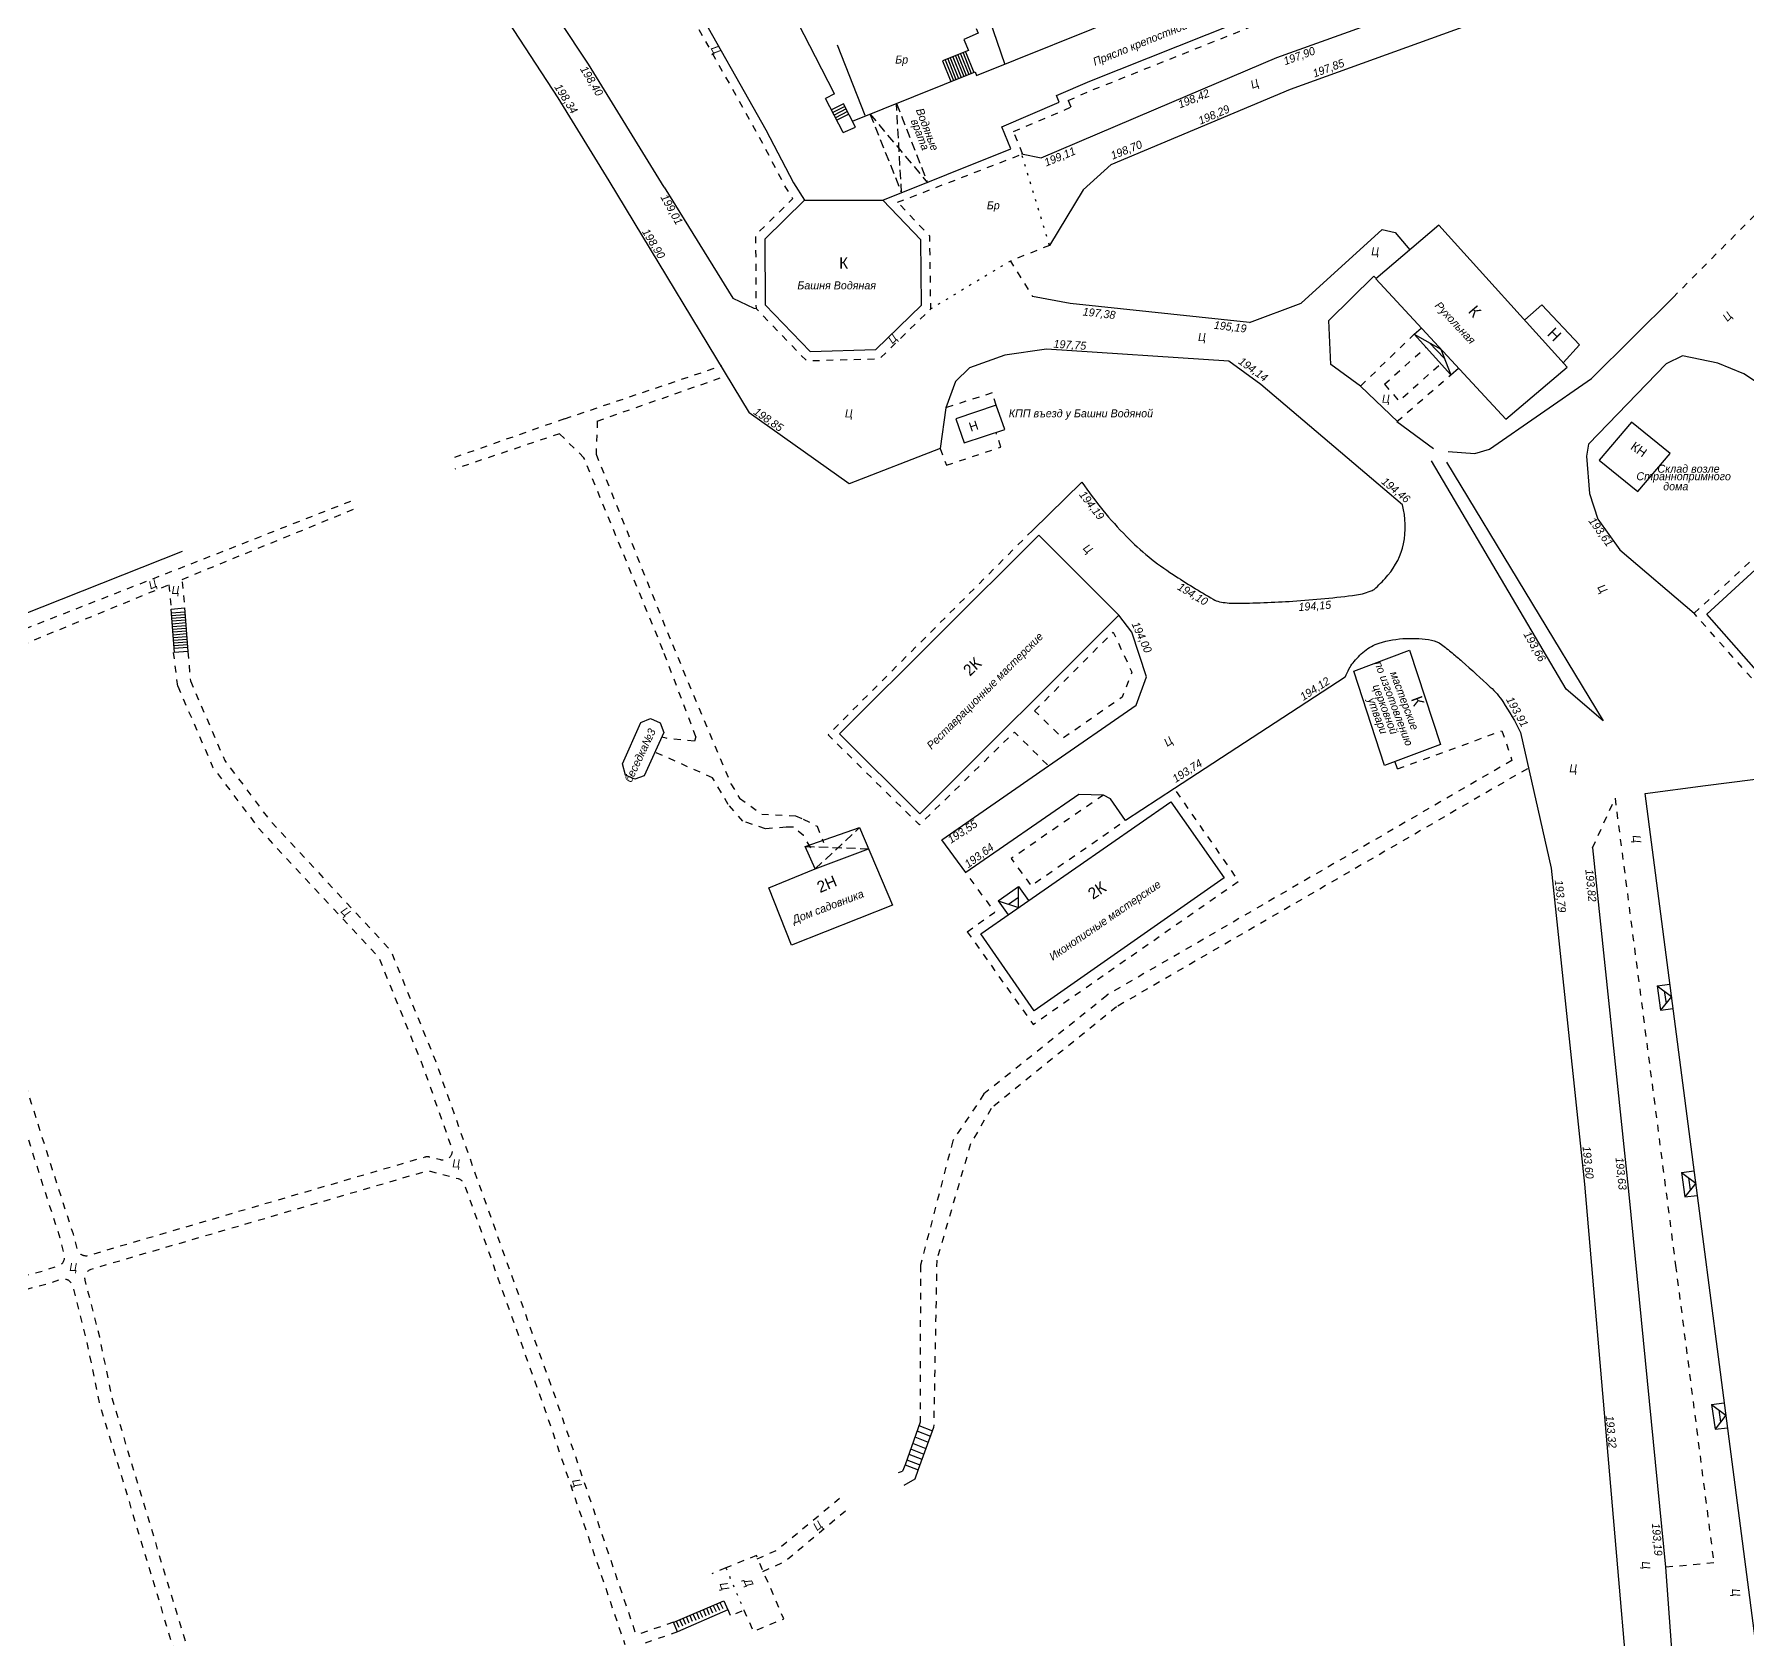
# Model space of a CAD drawing. Header units: metres. Extents: x 2227888 to 2228620, y 529759 to 530801.
# Drawn here: x 2228118.4 to 2228305.7, y 530049.1 to 530224.7 of the extents above; entities that cross this region are included whole.
import ezdxf

# ---------------------------------------------------------------- set-up
doc = ezdxf.new("R2010")
doc.units = ezdxf.units.M
doc.header["$LTSCALE"] = 0.5
for name, pattern in [('189_3', [3, 1.5, -1.5]), ('22', [3, 2, -1]), ('24', [3, 1.5, -1.5]), ('366', [2, 0.5, -1.5]), ('CONTI', [0])]:
    doc.linetypes.add(name, pattern=pattern)
for name, color, linetype in [('ЗДАН_ОБЩЕСТ', 252, 'CONTI'), ('КУЛЬТ_РИТУАЛ', 252, 'CONTI'), ('ОГРАЖДЕНИЯ', 252, 'CONTI'), ('СКЛАДСКИЕ', 252, 'CONTI'), ('ТРОТУАРЫ', 252, 'CONTI')]:
    doc.layers.add(name, color=color, linetype=linetype)
doc.styles.get("Standard").update_dxf_attribs({"font": '', "height": 0.875})
doc.styles.add('БМ431', font='', dxfattribs={"height": 0.875})
doc.styles.add('древний курсив', font='', dxfattribs={"height": 0.875})
doc.styles.add('рубленый', font='', dxfattribs={"height": 1})
doc.styles.get('Standard').set_extended_font_data('Bm431', italic=True)
doc.styles.get('БМ431').set_extended_font_data('Bm431', italic=True)
doc.styles.get('древний курсив').set_extended_font_data('D431', italic=True)
doc.styles.get('рубленый').set_extended_font_data('P131')
doc.linetypes.add('119_3', pattern='A,6,-2,[12,GUGK.shx,S=1,R=0,X=0,Y=0],6,[12,GUGK.shx,S=1,R=180,X=0,Y=0],-2', length=16)
doc.linetypes.add('122_t', pattern='A,1,-2,6,-0.5,-0.2,["Т",Standard,S=2,R=0,X=-0.1,Y=-1],-0.2,-2,6,-2,6,-2,6', length=33.9)
doc.linetypes.add('280', pattern='A,2,[9,GUGK.shx,S=0.25,R=0,X=0,Y=0.5],2,0', length=4)
doc.linetypes.add('397', pattern='A,0,-1.25,[8,GUGK.shx,S=0.06,R=0,X=0.5,Y=0],-2.5,[2,GUGK.shx,S=0.4,R=0,X=0,Y=0],-1.25', length=5)
doc.linetypes.add('474_1', pattern='A,1.5,[4,GUGK.shx,S=1,R=0,X=0,Y=-0.5],-0.5,[5,GUGK.shx,S=0.3,R=45,X=0,Y=0.5],0.001,-0.5,0.5', length=3.001)
doc.linetypes.add('84a_2', pattern='A,0.001,[5,GUGK.shx,S=0.9,R=225,X=0,Y=0],0.5,[5,GUGK.shx,S=0.4,R=225,X=0,Y=0],0.5', length=1.001)

msp = doc.modelspace()

# ---------------------------------------------------------------- linework, layer by layer
at = {"layer": 'ЗДАН_ОБЩЕСТ', "linetype": 'Continuous', "lineweight": 25}
msp.add_lwpolyline([(2228330.92, 530188.83), (2228355.28, 530210.67), (2228366.63, 530197.84), (2228312.58, 530148.42), (2228301.25, 530161.29), (2228325.5, 530183.55)], dxfattribs=at)
at = {"layer": 'ЗДАН_ОБЩЕСТ', "lineweight": 25, "elevation": 0.08}
msp.add_lwpolyline([(2228265.06, 530197.94), (2228279.26, 530182.6), (2228285.99, 530188.29), (2228271.96, 530203.82)], close=True, dxfattribs=at)
at = {"layer": 'ЗДАН_ОБЩЕСТ', "lineweight": 25}
for points, elevation in [([(2228285.56, 530188.76), (2228287.33, 530190.74), (2228283.21, 530195.1), (2228281.36, 530193.45)], -0.03), ([(2228295.81, 530120.65), (2228297.21, 530120.83)], 193.31), ([(2228295.81, 530120.65), (2228296.19, 530117.96), (2228297.56, 530118.14)], 193.31), ([(2228298.47, 530100.24), (2228299.85, 530100.42)], 193.29), ([(2228298.47, 530100.24), (2228298.85, 530097.55), (2228300.2, 530097.72)], 193.29), ([(2228301.77, 530074.84), (2228303.14, 530075.02)], 193.24), ([(2228301.77, 530074.84), (2228302.15, 530072.15), (2228303.49, 530072.32)], 193.24)]:
    msp.add_lwpolyline(points, dxfattribs=dict(at, elevation=elevation))
at = {"layer": 'ЗДАН_ОБЩЕСТ', "linetype": 'Continuous', "lineweight": 25, "elevation": 194.98}
for points in [[(2228269.27, 530191.9), (2228270.03, 530192.56)], [(2228269.27, 530191.9), (2228273.25, 530187.44), (2228274.11, 530188.16)]]:
    msp.add_lwpolyline(points, dxfattribs=at)
at = {"layer": 'ЗДАН_ОБЩЕСТ', "flags": 128}
for points, elevation in [([(2228269.27, 530191.9), (2228272.16, 530190.27), (2228273.25, 530187.44)], 194.98), ([(2228270.94, 530190.96), (2228272.54, 530189.27)], 194.98), ([(2228314.9, 530032.6), (2228308.81, 530031.61), (2228294.51, 530141.67), (2228301.1, 530142.55), (2228308.86, 530143.53), (2228308.64, 530144.99), (2228309.54, 530144.92), (2228309.76, 530143.52)], -0.55), ([(2228223.79, 530129.93), (2228226.02, 530129.19), (2228226.02, 530131.49)], 193.94), ([(2228224.9, 530129.56), (2228226.02, 530130.34)], 193.94)]:
    msp.add_lwpolyline(points, dxfattribs=dict(at, elevation=elevation))
at = {"layer": 'ЗДАН_ОБЩЕСТ', "linetype": '24', "lineweight": 25}
msp.add_lwpolyline([(2228339.47, 530170.82), (2228313.09, 530146.45), (2228299.85, 530161.37), (2228321.85, 530181.56)], dxfattribs=at)
at = {"layer": 'ЗДАН_ОБЩЕСТ', "linetype": '24', "flags": 128}
msp.add_lwpolyline([(2228227.52, 530170.43), (2228205.19, 530148.08), (2228215.17, 530138.23), (2228225.55, 530148.39), (2228229.28, 530144.69)], dxfattribs=at)
at = {"layer": 'ЗДАН_ОБЩЕСТ', "flags": 128}
for points in [[(2228215.21, 530139.45), (2228236.99, 530161.16), (2228228.22, 530169.9), (2228206.43, 530148.19)], [(2228262.66, 530155.06), (2228268.75, 530157.35), (2228272.12, 530147.03), (2228266.03, 530144.74)]]:
    msp.add_lwpolyline(points, close=True, dxfattribs=at)
at = {"layer": 'ЗДАН_ОБЩЕСТ', "linetype": '24', "flags": 128}
for points, elevation in [([(2228227.77, 530150.71), (2228236.36, 530159.32), (2228238.4, 530154.92), (2228237.34, 530152.19), (2228230.84, 530147.7), (2228227.77, 530150.71)], 194), ([(2228220.39, 530126.55), (2228227.6, 530116.42), (2228250.08, 530132.09), (2228243.04, 530142.23)], 193.96), ([(2228220.39, 530126.55), (2228223.4, 530128.7), (2228220.25, 530133.04)], 193.96)]:
    msp.add_lwpolyline(points, dxfattribs=dict(at, elevation=elevation))
at = {"layer": 'ЗДАН_ОБЩЕСТ'}
for points, elevation in [([(2228248.48, 530132.44), (2228227.73, 530117.9), (2228221.89, 530126.32), (2228242.65, 530140.77), (2228248.49, 530132.45)], 194.02), ([(2228212.22, 530129.45), (2228201.2, 530125.09), (2228198.71, 530131.36), (2228203.78, 530133.44), (2228202.69, 530135.87), (2228208.62, 530137.93), (2228208.62, 530137.93), (2228212.22, 530129.45)], 193.02), ([(2228203.79, 530133.44), (2228209.6, 530135.62)], 193.02), ([(2228223.79, 530129.93), (2228226.02, 530131.49), (2228227.1, 530129.95)], 193.94), ([(2228223.79, 530129.93), (2228224.86, 530128.39)], 193.94)]:
    msp.add_lwpolyline(points, dxfattribs=dict(at, elevation=elevation))
at = {"layer": 'ЗДАН_ОБЩЕСТ', "linetype": '22', "elevation": 193.02, "flags": 128}
msp.add_lwpolyline([(2228203.79, 530133.44), (2228208.62, 530137.93)], dxfattribs=at)
at = {"layer": 'ЗДАН_ОБЩЕСТ', "linetype": '22', "flags": 128}
msp.add_lwpolyline([(2228202.69, 530135.87), (2228209.6, 530135.62)], dxfattribs=at)
at = {"layer": 'КУЛЬТ_РИТУАЛ', "extrusion": (-2.03036e-17, 5.69296e-17, -1)}
for p, q in [((2228203.82, 530222.2), (2228200.71, 530228.24)), ((2228209.25, 530215.82), (2228206.21, 530223.51)), ((2228205.89, 530218.17), (2228203.82, 530222.2)), ((2228205.89, 530218.17), (2228204.92, 530217.67)), ((2228206.83, 530213.96), (2228204.92, 530217.67)), ((2228206.87, 530217.08), (2228205.57, 530216.41)), ((2228208.18, 530214.53), (2228206.87, 530217.08)), ((2228207.02, 530216.8), (2228205.72, 530216.13)), ((2228207.16, 530216.52), (2228205.86, 530215.85)), ((2228207.31, 530216.23), (2228206.01, 530215.56)), ((2228207.45, 530215.95), (2228206.15, 530215.28)), ((2228206.83, 530213.96), (2228208.18, 530214.53))]:
    msp.add_line(p, q, dxfattribs=at)
at = {"layer": 'КУЛЬТ_РИТУАЛ', "linetype": '22', "extrusion": (1.22465e-16, -2.71926e-32, -1)}
msp.add_line((2228212.66, 530217.12), (2228216.06, 530208.45), dxfattribs=at)
at = {"layer": 'КУЛЬТ_РИТУАЛ', "linetype": '22', "extrusion": (-2.03036e-17, 5.69296e-17, -1)}
msp.add_line((2228209.77, 530215.97), (2228213.22, 530207.35), dxfattribs=at)
at = {"layer": 'КУЛЬТ_РИТУАЛ', "flags": 128}
for points, elevation in [([(2228170.86, 530263.27), (2228173.21, 530258.99), (2228185.7, 530235.91), (2228190.19, 530228.79), (2228198.37, 530214.24), (2228201.4, 530208.44), (2228202.6, 530206.56), (2228202.6, 530206.56)], 0), ([(2228221.38, 530225.31), (2228221.61, 530224.82), (2228220.03, 530224.1), (2228220.55, 530222.92), (2228217.71, 530221.77)], 201.28), ([(2228219.94, 530222.67), (2228220.84, 530220.4)], 200.94), ([(2228220.22, 530222.78), (2228221.12, 530220.51)], 200.94), ([(2228217.71, 530221.77), (2228218.62, 530219.51)], 200.94), ([(2228217.99, 530221.88), (2228218.89, 530219.62)], 200.94), ([(2228218.27, 530222), (2228219.17, 530219.73)], 200.94), ([(2228218.54, 530222.11), (2228219.45, 530219.84)], 200.94), ([(2228218.82, 530222.22), (2228219.73, 530219.96)], 200.94), ([(2228219.1, 530222.33), (2228220.01, 530220.07)], 200.94), ([(2228219.38, 530222.44), (2228220.29, 530220.18)], 200.94), ([(2228219.66, 530222.55), (2228220.57, 530220.29)], 200.94), ([(2228202.6, 530206.56), (2228198.26, 530202.28), (2228198.31, 530195.11), (2228203.24, 530190), (2228210.41, 530190.2), (2228215.41, 530195.07), (2228215.31, 530202.2), (2228211.19, 530206.53)], 0), ([(2228202.6, 530206.56), (2228211.19, 530206.53)], 0)]:
    msp.add_lwpolyline(points, dxfattribs=dict(at, elevation=elevation))
at = {"layer": 'КУЛЬТ_РИТУАЛ', "linetype": '24', "elevation": 0, "flags": 128}
msp.add_lwpolyline([(2228171.23, 530260.52), (2228172.33, 530258.51), (2228184.84, 530235.41), (2228189.33, 530228.28), (2228197.49, 530213.77), (2228200.53, 530207.94), (2228201.32, 530206.71), (2228197.26, 530202.7), (2228197.31, 530194.71), (2228202.82, 530188.99), (2228210.83, 530189.21), (2228216.42, 530194.66), (2228216.31, 530202.61), (2228212.78, 530206.31)], dxfattribs=at)
at = {"layer": 'КУЛЬТ_РИТУАЛ', "extrusion": (-2.03036e-17, 5.69296e-17, -1), "elevation": 0}
for points in [[(-2228208.55, 530241.28), (-2228208.63, 530241.19), (-2228210.53, 530241.7), (-2228216, 530228.22), (-2228221.53, 530230.12), (-2228224.51, 530221.39)], [(-2228207.84, 530215.19), (-2228221.25, 530220.57), (-2228221.42, 530220.17), (-2228238.3, 530226.96)]]:
    msp.add_lwpolyline(points, dxfattribs=at)
at = {"layer": 'КУЛЬТ_РИТУАЛ', "extrusion": (1.22465e-16, -2.71926e-32, -1), "elevation": 0}
msp.add_lwpolyline([(-2228211.19, 530206.53), (-2228225.15, 530212.16), (-2228224.18, 530214.57), (-2228230.45, 530217.26), (-2228230.15, 530217.98), (-2228233.8, 530219.56), (-2228262.47, 530231)], dxfattribs=at)
at = {"layer": 'КУЛЬТ_РИТУАЛ', "linetype": '24', "extrusion": (1.22465e-16, -2.71926e-32, -1), "elevation": 0}
msp.add_lwpolyline([(-2228212.78, 530206.31), (-2228226.45, 530211.6), (-2228225.47, 530214.04), (-2228231.75, 530216.73), (-2228231.45, 530217.45), (-2228234.18, 530218.63), (-2228262.85, 530230.08)], dxfattribs=at)
at = {"layer": 'КУЛЬТ_РИТУАЛ', "linetype": '22', "elevation": 0, "flags": 128}
for points in [[(2228213.22, 530207.35), (2228212.66, 530217.12)], [(2228209.77, 530215.97), (2228216.06, 530208.45)]]:
    msp.add_lwpolyline(points, dxfattribs=at)
at = {"layer": 'ОГРАЖДЕНИЯ', "linetype": '474_1', "flags": 128}
msp.add_lwpolyline([(2228080.92, 530160.74), (2228104.66, 530157.75), (2228114.87, 530160.33), (2228134.6, 530168.16)], dxfattribs=at)
at = {"layer": 'СКЛАДСКИЕ', "linetype": 'Continuous', "lineweight": 25, "elevation": 199.12}
msp.add_lwpolyline([(2228219.14, 530182.63), (2228220.06, 530180), (2228224.5, 530181.46), (2228223.58, 530184.12), (2228219.14, 530182.63)], dxfattribs=at)
at = {"layer": 'СКЛАДСКИЕ', "elevation": 193.91, "flags": 128}
msp.add_lwpolyline([(2228293, 530182.28), (2228289.48, 530178.13), (2228293.7, 530174.68), (2228297.23, 530178.83)], close=True, dxfattribs=at)
at = {"layer": 'СКЛАДСКИЕ'}
msp.add_lwpolyline([(2228184.72, 530149.44), (2228185.78, 530149.85), (2228186.82, 530149.39), (2228187.23, 530148.32), (2228185.07, 530143.61), (2228184.08, 530143.22), (2228183.04, 530143.68), (2228182.71, 530144.9)], close=True, dxfattribs=at)
at = {"layer": 'ТРОТУАРЫ', "flags": 128}
for points in [[(2228187.27, 530207.97), (2228179.01, 530221.4), (2228166.33, 530240.57), (2228155.72, 530257.33), (2228134.24, 530302.92), (2228132.74, 530307.11, -0.253824), (2228133.76, 530314.68), (2228141.53, 530321.93, 0.202419), (2228142.72, 530323.67), (2228141.05, 530327.81)], [(2228232.94, 530175.72, 0.046671), (2228237.8, 530169.77, 0.054488), (2228242.9, 530165.61, 0.011439), (2228247.29, 530162.9, 0.081111), (2228247.98, 530162.64, 0.053173), (2228249.65, 530162.47, 0.014032), (2228256, 530162.7, 0.017706), (2228262.96, 530163.39, 0.070867), (2228264.65, 530163.87, 0.087874), (2228265.06, 530164.14, 0.022263), (2228266.39, 530165.54, 0.128223), (2228268.09, 530168.98, 0.115938), (2228267.97, 530173.22)]]:
    msp.add_lwpolyline(points, format="xyb", dxfattribs=at)
for points in [[(2228151.02, 530254.93), (2228161.76, 530239.03), (2228175.66, 530217.74), (2228181.24, 530208.66), (2228196.56, 530183.28)], [(2228226.34, 530211.61), (2228228.49, 530211.18), (2228242.78, 530217.26), (2228254.25, 530222.14), (2228282.52, 530232.3), (2228284.31, 530233.93), (2228284.8, 530236.45), (2228294.85, 530240.92), (2228296.24, 530237.31), (2228312.65, 530243.18)], [(2228236.14, 530210.43), (2228245.25, 530214.27), (2228255.73, 530218.69), (2228298.22, 530234.06), (2228314.18, 530239.75)], [(2228236.14, 530210.43), (2228233.06, 530207.67), (2228229.39, 530201.6)], [(2228251.27, 530193.15), (2228256.89, 530195.28), (2228265.74, 530203.35), (2228267.17, 530203.01), (2228268.78, 530201.12)], [(2228267.47, 530182.29), (2228263.4, 530186.22), (2228260.15, 530188.58), (2228259.93, 530193.38), (2228264.85, 530198.24), (2228265.09, 530197.97)], [(2228251.27, 530193.15), (2228231.66, 530195.25), (2228227.55, 530196)], [(2228315.88, 530188.02), (2228310.33, 530182.9), (2228307.21, 530186.29), (2228305.28, 530187.56), (2228302.44, 530188.73), (2228298.59, 530189.52), (2228296.8, 530188.65), (2228288.3, 530179.88), (2228288.1, 530178.55), (2228288.1, 530178.55), (2228288.41, 530174.48), (2228289.33, 530171.67), (2228291.73, 530168.31)], [(2228267.97, 530173.22), (2228252.51, 530186.38)], [(2228227.52, 530170.43), (2228232.94, 530175.72)], [(2228291.73, 530168.31), (2228299.85, 530161.37)], [(2228133.38, 530161.81), (2228134.84, 530161.95), (2228135.21, 530157.19), (2228133.73, 530157.08), (2228133.38, 530161.81)], [(2228133.4, 530161.43), (2228134.87, 530161.54)], [(2228133.42, 530161.13), (2228134.89, 530161.24)], [(2228133.45, 530160.83), (2228134.92, 530160.94)], [(2228261.71, 530154.39), (2228243.04, 530142.23), (2228237.69, 530138.73), (2228236.07, 530141.07), (2228235.3, 530141.49), (2228232.6, 530141.57), (2228220.25, 530133.04), (2228217.61, 530136.61), (2228229.28, 530144.69), (2228238.87, 530151.34), (2228240.01, 530154.44), (2228238.38, 530159.32), (2228236.99, 530161.16)], [(2228133.47, 530160.53), (2228134.94, 530160.65)], [(2228133.5, 530160.23), (2228134.97, 530160.35)], [(2228133.52, 530159.93), (2228134.99, 530160.05)], [(2228133.54, 530159.63), (2228135.01, 530159.75)], [(2228133.57, 530159.33), (2228135.04, 530159.45)], [(2228133.59, 530159.03), (2228135.06, 530159.15)], [(2228133.61, 530158.73), (2228135.08, 530158.85)], [(2228133.64, 530158.44), (2228135.11, 530158.55)], [(2228133.66, 530158.14), (2228135.13, 530158.25)], [(2228133.69, 530157.84), (2228135.15, 530157.95)], [(2228133.71, 530157.54), (2228135.18, 530157.65)], [(2228288.76, 530135.72), (2228292.74, 530097.81), (2228296.74, 530057.05), (2228297.39, 530048.08), (2228298.06, 530035.19), (2228298.53, 530017.22)], [(2228284.22, 530133.51), (2228287.89, 530098.96), (2228293.34, 530035.38), (2228293.96, 530012.69)], [(2228188.27, 530051.03), (2228193.78, 530053.39), (2228194.24, 530052.39), (2228188.73, 530049.99), (2228188.28, 530051.04)]]:
    msp.add_lwpolyline(points, dxfattribs=at)
at = {"layer": 'ТРОТУАРЫ', "linetype": '189_3', "flags": 128}
for points in [[(2228380.58, 530188.22), (2228375.87, 530198.46), (2228368.73, 530206.39), (2228362.73, 530213.38), (2228359.05, 530217.19), (2228353.1, 530218.79), (2228344.13, 530217.6), (2228325.43, 530215.21), (2228317.91, 530214.29), (2228313.44, 530211.9), (2228297.59, 530195.94)], [(2228229.39, 530201.6), (2228225.12, 530199.89), (2228227.55, 530196)], [(2228263.4, 530186.22), (2228269.27, 530191.9)], [(2228266, 530186.41), (2228270.55, 530190.47)], [(2228176.38, 530182.64), (2228193.56, 530188.44)], [(2228179.96, 530182.39), (2228193.94, 530187.3)], [(2228266, 530186.41), (2228267.59, 530184.59), (2228272.16, 530188.66)], [(2228176.38, 530182.64), (2228163.97, 530178.27)], [(2228175.84, 530181.01), (2228164.37, 530177.14)], [(2228134.57, 530165.08), (2228153.34, 530172.76)], [(2228133.12, 530164.49), (2228133.39, 530161.77)], [(2228135.21, 530157.19), (2228135.48, 530153.99)], [(2228134.1, 530153.4), (2228133.65, 530157.07)], [(2228135.48, 530153.99), (2228139.25, 530145.26), (2228144.08, 530138.84), (2228157.35, 530124.55), (2228162.26, 530112.45), (2228166.54, 530100.3), (2228175.73, 530074.57), (2228184.2, 530049.65)], [(2228197.45, 530057.97), (2228199.62, 530058.96), (2228206.87, 530064.95)], [(2228198.07, 530056.61), (2228200.42, 530057.67), (2228207.63, 530063.68)], [(2228197.36, 530058.35), (2228194.01, 530056.99), (2228194.01, 530056.99)], [(2228195.99, 530052.38), (2228196.99, 530050.05), (2228200.34, 530051.41), (2228197.36, 530058.35)], [(2228194.01, 530056.99), (2228192.49, 530056.33)], [(2228191.15, 530052.27), (2228191.62, 530051.25)], [(2228191.52, 530052.42), (2228191.99, 530051.41)], [(2228191.89, 530052.58), (2228192.36, 530051.57)], [(2228192.26, 530052.74), (2228192.72, 530051.73)], [(2228192.63, 530052.89), (2228193.09, 530051.89)], [(2228192.99, 530053.05), (2228193.46, 530052.05)], [(2228193.36, 530053.21), (2228193.82, 530052.21)], [(2228194.18, 530052.52), (2228194.52, 530051.74), (2228195.99, 530052.38)], [(2228188.28, 530051.04), (2228184.2, 530049.65)], [(2228188.58, 530051.17), (2228189.05, 530050.14)], [(2228188.94, 530051.33), (2228189.42, 530050.31)], [(2228189.3, 530051.5), (2228189.79, 530050.45)], [(2228189.67, 530051.67), (2228190.16, 530050.61)], [(2228190.03, 530051.84), (2228190.52, 530050.77)], [(2228190.42, 530051.95), (2228190.89, 530050.93)], [(2228190.79, 530052.11), (2228191.26, 530051.09)], [(2228188.73, 530049.99), (2228184.57, 530048.56)]]:
    msp.add_lwpolyline(points, dxfattribs=at)
at = {"layer": 'ТРОТУАРЫ', "linetype": '366', "flags": 128}
for points, elevation in [([(2228229.39, 530201.6), (2228226.34, 530211.61)], 198.99), ([(2228225.12, 530199.89), (2228216.42, 530194.66)], 199.15)]:
    msp.add_lwpolyline(points, dxfattribs=dict(at, elevation=elevation))
at = {"layer": 'ТРОТУАРЫ'}
for points, elevation in [([(2228187.27, 530207.97), (2228194.79, 530195.83), (2228197.08, 530194.74), (2228197.31, 530194.71)], 195.12), ([(2228272.97, 530179.05), (2228275.88, 530178.83), (2228277.5, 530179.3), (2228288.65, 530187.06), (2228297.59, 530195.94), (2228297.59, 530195.94), (2228297.59, 530195.94)], 194.07), ([(2228252.51, 530186.38), (2228249.01, 530188.93), (2228249.01, 530188.93), (2228229.08, 530190.24), (2228229.08, 530190.24), (2228229.08, 530190.24), (2228224.52, 530189.58), (2228220.63, 530188.22), (2228219.12, 530186.7), (2228218.05, 530183.85), (2228217.45, 530179.4), (2228207.49, 530175.52), (2228196.56, 530183.28), (2228196.56, 530183.28), (2228196.56, 530183.28), (2228196.56, 530183.28)], -0.05), ([(2228267.45, 530144.35), (2228267.14, 530145.2)], 193.98), ([(2228215.24, 530072.93), (2228213.6, 530068.26), (2228213.31, 530067.56), (2228213.31, 530067.56)], 194.15), ([(2228216.73, 530072.33), (2228215.04, 530067.76), (2228214.67, 530066.68), (2228213.46, 530066.01)], 192.84), ([(2228214.67, 530071.31), (2228216.14, 530070.73)], 192.84), ([(2228214.9, 530071.97), (2228216.38, 530071.39)], 192.84), ([(2228215.11, 530072.57), (2228216.61, 530071.99)], 192.84), ([(2228214.01, 530069.43), (2228215.45, 530068.86)], 192.84), ([(2228214.2, 530069.99), (2228215.66, 530069.42)], 192.84), ([(2228214.42, 530070.61), (2228215.89, 530070.04)], 192.84), ([(2228212.89, 530067.4), (2228212.89, 530067.4), (2228213.31, 530067.56)], 191.67), ([(2228213.6, 530068.26), (2228215.03, 530067.7)], 191.69), ([(2228213.79, 530068.8), (2228215.22, 530068.24)], 192.84)]:
    msp.add_lwpolyline(points, dxfattribs=dict(at, elevation=elevation))
at = {"layer": 'ТРОТУАРЫ', "linetype": '189_3', "flags": 128}
for points, elevation in [([(2228267.37, 530182.33), (2228273.25, 530187.44)], 194.92), ([(2228134.58, 530164.82), (2228134.87, 530161.87)], 196.44)]:
    msp.add_lwpolyline(points, dxfattribs=dict(at, elevation=elevation))
at = {"layer": 'ТРОТУАРЫ', "linetype": '189_3'}
for points, elevation in [([(2228223.58, 530184.12), (2228223.12, 530185.46), (2228218.05, 530183.85)], 199.12), ([(2228179.96, 530182.39), (2228179.82, 530178.77), (2228188.17, 530157.96), (2228194.55, 530142.73), (2228195.52, 530141.16), (2228197.94, 530139.39), (2228201.61, 530139.22), (2228202.48, 530138.87), (2228203.99, 530138.09), (2228204.7, 530136.3)], -0.05), ([(2228190.75, 530147.85), (2228190.75, 530147.85), (2228190.75, 530147.85), (2228187.13, 530157.36), (2228178.5, 530178.37), (2228175.84, 530181.01)], 193.34), ([(2228224.07, 530179.55), (2228223.55, 530181.14)], -0.05), ([(2228217.45, 530179.4), (2228218.12, 530177.55), (2228224.07, 530179.55)], -0.05), ([(2228190.75, 530147.85), (2228190.58, 530147.39), (2228190.58, 530147.39), (2228190.58, 530147.39), (2228187.48, 530147.7), (2228187, 530147.84)], 193.34), ([(2228267.45, 530144.35), (2228278.85, 530148.52), (2228279.95, 530145.29), (2228279.95, 530145.29), (2228279.95, 530145.29), (2228235.66, 530119.61), (2228235.65, 530119.56), (2228222.23, 530108.81), (2228218.82, 530103.7), (2228215.29, 530090.08), (2228215.24, 530072.93)], 194.15), ([(2228203.3, 530135.74), (2228202.49, 530137.07), (2228201.41, 530137.97), (2228200.62, 530137.97), (2228198.33, 530137.8), (2228195.88, 530138.64), (2228194.28, 530140.46), (2228192.57, 530143.37), (2228186.25, 530146.2)], 193.02)]:
    msp.add_lwpolyline(points, dxfattribs=dict(at, elevation=elevation))
at = {"layer": 'ТРОТУАРЫ', "lineweight": 25}
for points, elevation in [([(2228267.37, 530182.33), (2228271.38, 530179.39), (2228271.38, 530179.39)], 194.92), ([(2228272.78, 530177.89), (2228289.9, 530149.6)], 194.11)]:
    msp.add_lwpolyline(points, dxfattribs=dict(at, elevation=elevation))
for points in [[(2228289.9, 530149.6), (2228285.87, 530153.08), (2228271.14, 530178.04)], [(2228280.89, 530148.35), (2228284.22, 530133.51)]]:
    msp.add_lwpolyline(points, dxfattribs=at)
at = {"layer": 'ТРОТУАРЫ', "linetype": '189_3', "flags": 128}
for points in [[(2228152.98, 530173.6), (2228116.68, 530159.37), (2228105.05, 530156.25), (2228098.18, 530155.58, -0.064036), (2228097.67, 530155.6), (2228089.54, 530156.89), (2228076.03, 530160.05)], [(2228134.1, 530153.4), (2228137.95, 530144.5), (2228142.93, 530137.87), (2228156.07, 530123.73), (2228160.86, 530111.92), (2228164.04, 530102.9, -0.600071), (2228162.84, 530101.6), (2228161.65, 530101.9, 0.13508), (2228161.12, 530101.9), (2228124.89, 530091.3), (2228124.39, 530091.14, -0.434223), (2228123.11, 530091.84), (2228122.69, 530093.48), (2228120.41, 530100.52), (2228116.8, 530111.97), (2228109.37, 530127.37), (2228105.3, 530137.46), (2228101.18, 530147.63), (2228099.75, 530151.75, -0.485204), (2228101.45, 530154.39), (2228105.32, 530154.77), (2228117.13, 530157.94), (2228133.12, 530164.49)], [(2228080.76, 530079.74), (2228096.18, 530084.01), (2228101.43, 530085.31), (2228108.43, 530086.64), (2228119.4, 530089.48), (2228121.06, 530090.03, 0.394484), (2228121.71, 530091.23), (2228121.24, 530093.06), (2228118.98, 530100.07), (2228115.4, 530111.41), (2228107.99, 530126.76), (2228103.91, 530136.9), (2228099.77, 530147.1), (2228097.73, 530153, 0.276445), (2228096.15, 530154.32), (2228089.25, 530155.42), (2228075.69, 530158.59)], [(2228141.27, 530025.84), (2228138.84, 530035.99), (2228126.96, 530075.44), (2228125.57, 530082.22), (2228124.11, 530087.94), (2228123.98, 530088.44, -0.394484), (2228124.64, 530089.64), (2228125.34, 530089.87), (2228161.15, 530100.34, -0.13508), (2228161.68, 530100.35), (2228164.75, 530099.56, -0.24876), (2228165.44, 530098.92), (2228174.31, 530074.08), (2228182.97, 530048.61)], [(2228081.16, 530078.29), (2228096.56, 530082.56), (2228101.75, 530083.84), (2228108.76, 530085.18), (2228119.82, 530088.04), (2228121.31, 530088.54, -0.434223), (2228122.59, 530087.84), (2228122.66, 530087.56), (2228124.11, 530081.89), (2228125.51, 530075.07), (2228137.4, 530035.6), (2228139.81, 530025.49)]]:
    msp.add_lwpolyline(points, format="xyb", dxfattribs=at)
at = {"layer": 'ТРОТУАРЫ', "lineweight": 25}
msp.add_lwpolyline([(2228261.71, 530154.39, -0.033402), (2228262.15, 530155.32, -0.045162), (2228262.57, 530155.94, -0.02182), (2228263.16, 530156.62, -0.022082), (2228263.81, 530157.22, -0.104315), (2228265.44, 530158.12, -0.064453), (2228268.39, 530158.62, -0.052625), (2228271.15, 530158.44, -0.121366), (2228272.26, 530157.96, -0.005205), (2228272.8, 530157.53, -0.00451), (2228273.42, 530157.03, -0.008863), (2228274.49, 530156.11, -0.003011), (2228277.58, 530153.31, -0.060779), (2228278.95, 530151.71, -0.032914), (2228280.89, 530148.35)], format="xyb", dxfattribs=at)
at = {"layer": 'ТРОТУАРЫ', "linetype": '189_3', "lineweight": 25, "elevation": 193.25}
msp.add_lwpolyline([(2228281.64, 530144.38), (2228281.64, 530144.38), (2228281.64, 530144.38), (2228281.64, 530144.38), (2228236.72, 530118.34), (2228236.72, 530118.34), (2228236.72, 530118.34), (2228223.02, 530107.23), (2228220.76, 530103.34), (2228217.07, 530090.64), (2228216.73, 530072.33)], dxfattribs=at)
at = {"layer": 'ТРОТУАРЫ', "linetype": '24', "flags": 128}
msp.add_lwpolyline([(2228235.3, 530141.49), (2228225.21, 530134.56), (2228227.37, 530131.57), (2228237.7, 530138.72)], dxfattribs=at)
at = {"layer": 'ТРОТУАРЫ', "linetype": '189_3'}
msp.add_lwpolyline([(2228288.76, 530135.72), (2228291.21, 530141.14), (2228297.83, 530090.07), (2228302.01, 530057.53), (2228296.74, 530057.05)], dxfattribs=at)
at = {"layer": 'ТРОТУАРЫ', "flags": 128}
for points, elevation in [([(2228295.81, 530120.65), (2228297.38, 530119.48), (2228296.19, 530117.96)], 193.31), ([(2228296.6, 530120.07), (2228296.79, 530118.72)], 193.31), ([(2228298.47, 530100.24), (2228300.03, 530099.07), (2228298.85, 530097.55)], 193.29), ([(2228299.25, 530099.65), (2228299.44, 530098.31)], 193.29), ([(2228301.77, 530074.84), (2228303.33, 530073.67), (2228302.15, 530072.15)], 193.24), ([(2228302.55, 530074.26), (2228302.74, 530072.91)], 193.24)]:
    msp.add_lwpolyline(points, dxfattribs=dict(at, elevation=elevation))
at = {"layer": 'ТРОТУАРЫ', "linetype": '366', "flags": 128}
msp.add_lwpolyline([(2228194.01, 530056.99), (2228195.99, 530052.38)], dxfattribs=at)

# ---------------------------------------------------------------- texts
at = {"layer": 'ЗДАН_ОБЩЕСТ'}
for s, height, rotation, style, p in [('Рухольная', 0.875, 313.07, 'БМ431', (2228271.45, 530194.96)), ('К', 1.25, 310.5384, 'рубленый', (2228275.09, 530194.35)), ('Н', 1.25, 314.6229, 'рубленый', (2228283.72, 530191.85)), ('Реставрационные мастерские', 0.875, 45.1211, 'БМ431', (2228216.5, 530146.42)), ('2К', 1.25, 43.969, 'рубленый', (2228220.69, 530154.43)), ('Иконописные мастерские', 0.875, 34.3999, 'БМ431', (2228229.74, 530123.36)), ('2К', 1.25, 34.1359, 'рубленый', (2228234.14, 530130.02))]:
    msp.add_text(s, height=height, rotation=rotation, dxfattribs=dict(at, style=style)).set_placement(p)
at = {"layer": 'ЗДАН_ОБЩЕСТ', "linetype": '22'}
for s, height, rotation, style, p in [('по изготовлению', 0.875, 290.626, 'БМ431', (2228264.91, 530155.92)), ('церковной', 0.875, 290.626, 'БМ431', (2228264.69, 530153.41)), ('мастерские', 0.875, 290.626, 'БМ431', (2228266.59, 530154.83)), ('утвари', 0.875, 290.626, 'БМ431', (2228264.14, 530151.94)), ('К', 1.25, 290.626, 'рубленый', (2228268.89, 530152.02)), ('беседка№3', 0.875, 64.5016, 'БМ431', (2228183.67, 530142.8)), ('Дом садовника', 0.875, 20.856, 'БМ431', (2228201.48, 530127.43)), ('2Н', 1.25, 23.0082, 'рубленый', (2228204.31, 530130.77))]:
    msp.add_text(s, height=height, rotation=rotation, dxfattribs=dict(at, style=style)).set_placement(p)
at = {"layer": 'КУЛЬТ_РИТУАЛ', "linetype": '22', "style": 'БМ431'}
for s, rotation, p in [('Прясло крепостной стены между Луковой и Водяной башнями', 22.0182, (2228234.36, 530221.23)), ('врата', 290.8805, (2228214.22, 530215.22)), ('Водяные', 290.8805, (2228214.77, 530216.4))]:
    msp.add_text(s, height=0.875, rotation=rotation, dxfattribs=at).set_placement(p)
at = {"layer": 'КУЛЬТ_РИТУАЛ', "linetype": '119_3', "style": 'БМ431'}
for rotation, p in [(299.8917, (2228192.33, 530223.14)), (44.1998, (2228212.23, 530190.78))]:
    msp.add_text('Ц', height=0.875, rotation=rotation, dxfattribs=at).set_placement(p)
at = {"layer": 'КУЛЬТ_РИТУАЛ', "linetype": '22'}
for s, height, style, p in [('К', 1.25, 'рубленый', (2228206.4, 530199.06)), ('Башня Водяная', 0.875, 'БМ431', (2228201.83, 530196.79))]:
    msp.add_text(s, height=height, dxfattribs=dict(at, style=style)).set_placement(p)
at = {"layer": 'СКЛАДСКИЕ', "linetype": '397', "style": 'БМ431'}
msp.add_text('КПП въезд у Башни Водяной', height=0.875, dxfattribs=at).set_placement((2228224.94, 530182.8))
at = {"layer": 'СКЛАДСКИЕ', "style": 'рубленый'}
msp.add_text('Н', height=1, rotation=18.2522, dxfattribs=at).set_placement((2228220.79, 530181.22))
at = {"layer": 'СКЛАДСКИЕ', "linetype": '122_t', "style": 'рубленый'}
msp.add_text('КН', height=1, rotation=324.5963, dxfattribs=at).set_placement((2228292.82, 530179.39))
at = {"layer": 'СКЛАДСКИЕ', "style": 'БМ431'}
for s, p in [('Страннопримного', (2228293.55, 530175.92)), ('Склад возле', (2228295.85, 530176.74)), ('дома', (2228296.48, 530174.82))]:
    msp.add_text(s, height=0.875, dxfattribs=at).set_placement(p)
at = {"layer": 'ТРОТУАРЫ', "linetype": '24', "style": 'древний курсив'}
for s, rotation, p in [('197,90', 20.0678, (2228255.16, 530221.3)), ('197,85', 20.4617, (2228258.36, 530219.95)), ('198,42', 22.0663, (2228243.66, 530216.57)), ('198,29', 23.1485, (2228245.89, 530214.79)), ('199,11', 22.4645, (2228229.04, 530210.22)), ('198,70', 21.9023, (2228236.3, 530210.97)), ('197,38', 353.5958, (2228232.99, 530193.94)), ('195,19', 352.9787, (2228247.32, 530192.49)), ('197,75', 356.0883, (2228229.81, 530190.42)), ('194,14', 324.2267, (2228249.96, 530188.74)), ('194,10', 328.8897, (2228243.3, 530164.02)), ('194,15', 4.3799, (2228256.64, 530161.61))]:
    msp.add_text(s, height=0.875, rotation=rotation, dxfattribs=at).set_placement(p)
at = {"layer": 'ТРОТУАРЫ', "linetype": '280'}
for s, rotation, style, p in [('198,40', 301.2078, 'древний курсив', (2228178.05, 530220.88)), ('198,34', 302.3359, 'древний курсив', (2228175.23, 530218.92)), ('199,01', 299.3995, 'древний курсив', (2228186.84, 530206.87)), ('198,90', 301.5207, 'древний курсив', (2228184.82, 530203.09)), ('198,85', 325.2932, 'древний курсив', (2228196.96, 530183.22)), ('194,46', 320.6298, 'древний курсив', (2228265.6, 530175.64)), ('194,19', 307.618, 'древний курсив', (2228232.58, 530174.33)), ('193,61', 305.87, 'древний курсив', (2228288.27, 530171.46)), ('Ц', 315.0183, 'БМ431', (2228232.99, 530168.41)), ('194,00', 294.5124, 'древний курсив', (2228238.35, 530160.2)), ('193,66', 299.7198, 'древний курсив', (2228281.17, 530159.08)), ('194,12', 32.9988, 'древний курсив', (2228257.14, 530151.78)), ('193,91', 299.4172, 'древний курсив', (2228279.27, 530151.94)), ('Ц', 34.1692, 'БМ431', (2228242.27, 530146.76)), ('193,74', 32.7092, 'древний курсив', (2228243.18, 530142.81)), ('193,55', 33.397, 'древний курсив', (2228218.62, 530136.16)), ('193,64', 36.1795, 'древний курсив', (2228220.51, 530133.48)), ('193,82', 275.7677, 'древний курсив', (2228287.96, 530133.34)), ('193,79', 276.1867, 'древний курсив', (2228284.62, 530132.17)), ('193,60', 275.7917, 'древний курсив', (2228287.66, 530103.06)), ('193,63', 275.8878, 'древний курсив', (2228291.26, 530101.84)), ('193,32', 275.5798, 'древний курсив', (2228290.18, 530073.6)), ('Ц', 39.0183, 'БМ431', (2228203.99, 530061)), ('Ц', 39.0183, 'БМ431', (2228203.99, 530061)), ('193,19', 274.7017, 'древний курсив', (2228295.24, 530061.84)), ('Ц', 287.4136, 'БМ431', (2228193.32, 530055.25)), ('Ц', 287.4136, 'БМ431', (2228193.32, 530055.25)), ('Д', 293.6317, 'БМ431', (2228195.93, 530055.58)), ('Д', 293.6317, 'БМ431', (2228195.93, 530055.58))]:
    msp.add_text(s, height=0.875, rotation=rotation, dxfattribs=dict(at, style=style)).set_placement(p)
at = {"layer": 'ТРОТУАРЫ', "linetype": '84a_2', "style": 'БМ431'}
for s, p in [('Бр', (2228212.53, 530221.48)), ('Бр', (2228222.54, 530205.54)), ('Ц', (2228264.57, 530200.53)), ('Ц', (2228245.63, 530191.13)), ('Ц', (2228265.74, 530184.39)), ('Ц', (2228265.74, 530184.39)), ('Ц', (2228133.43, 530163.49)), ('Ц', (2228286.22, 530143.98)), ('Ц', (2228164.11, 530100.77)), ('Ц', (2228164.11, 530100.77)), ('Ц', (2228122.25, 530089.45)), ('Ц', (2228122.25, 530089.45))]:
    msp.add_text(s, height=0.875, dxfattribs=at).set_placement(p)
for rotation, p in [(20.4231, (2228251.57, 530218.72)), (45.5766, (2228303.5, 530193.22, 709.73)), (22.5004, (2228131.13, 530163.98)), (301.9662, (2228289.25, 530164.19)), (275.1136, (2228293.14, 530137.07)), (315.3104, (2228151.85, 530128.72)), (315.3104, (2228151.85, 530128.72)), (274.5769, (2228294.14, 530057.67)), (275.1136, (2228303.98, 530054.67))]:
    msp.add_text('Ц', height=0.875, rotation=rotation, dxfattribs=at).set_placement(p)
at = {"layer": 'ТРОТУАРЫ', "linetype": '280', "style": 'БМ431'}
msp.add_text('Ц', height=0.875, dxfattribs=at).set_placement((2228207.03, 530182.78))
at = {"layer": 'ТРОТУАРЫ', "linetype": '189_3', "style": 'БМ431'}
msp.add_text('Ц', height=0.875, rotation=289.5941, dxfattribs=at).set_placement((2228177.18, 530066.53))

doc.saveas('drawing.dxf')
